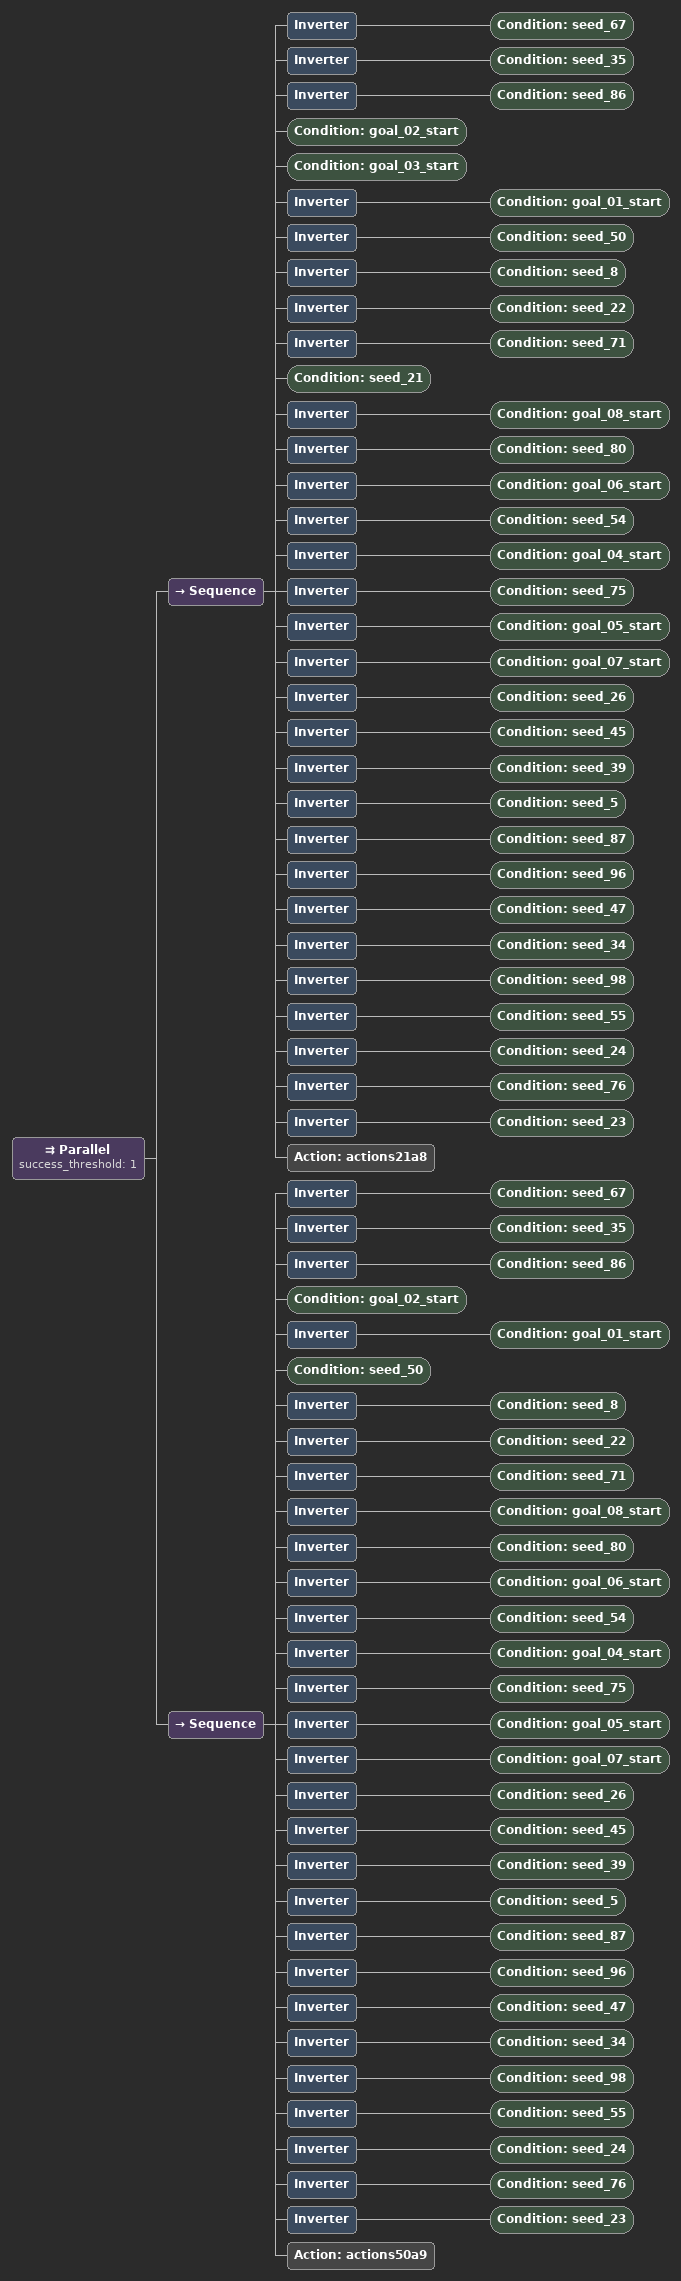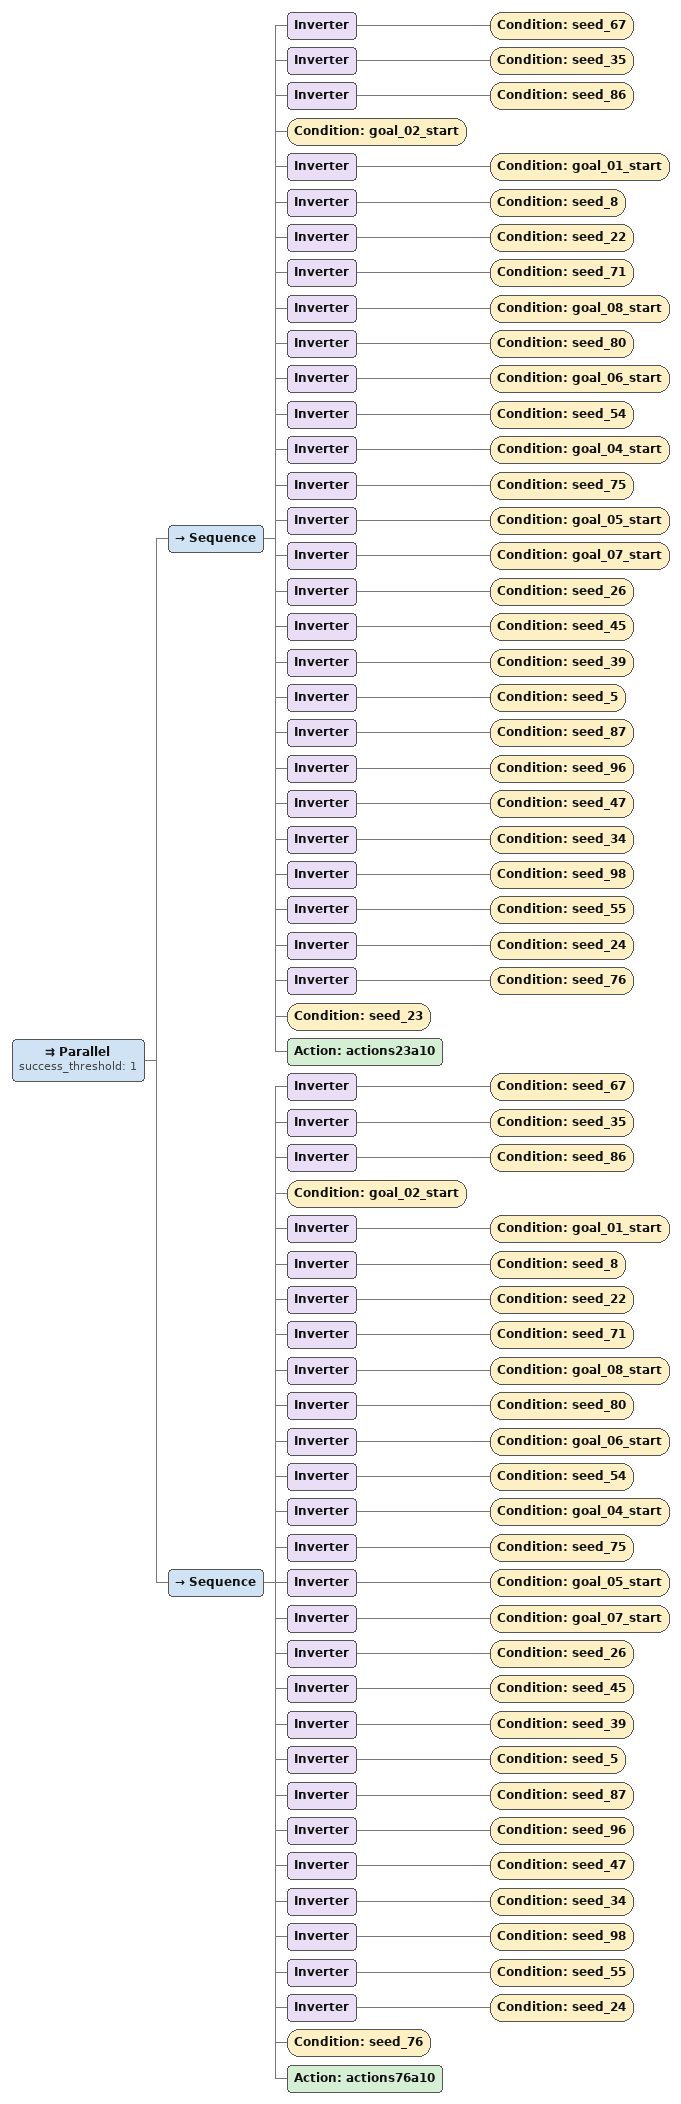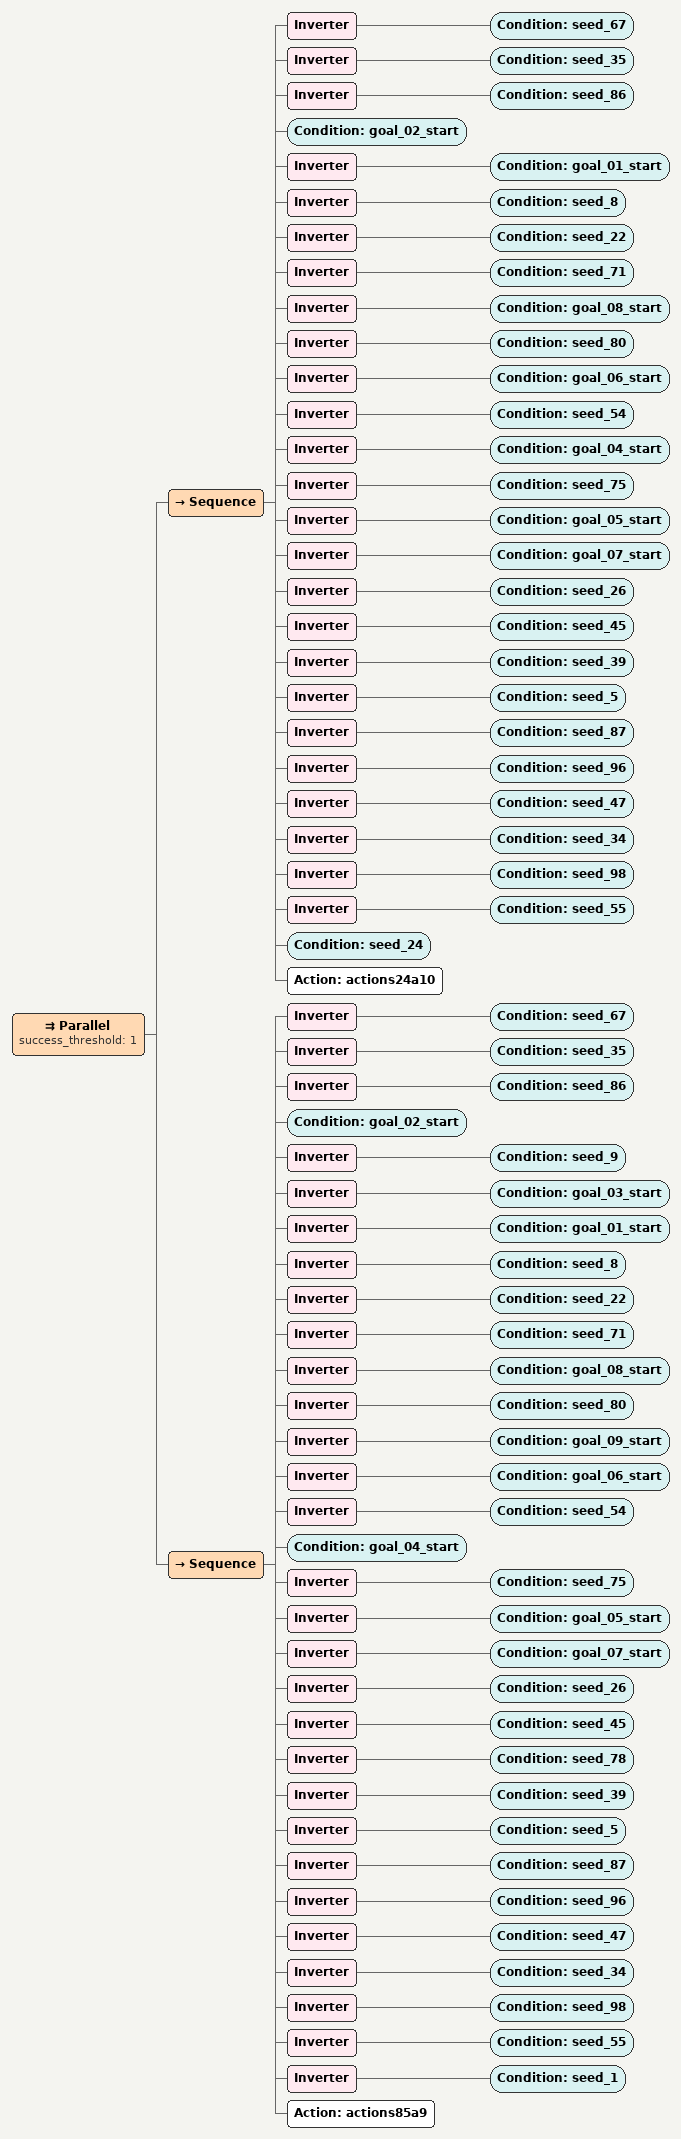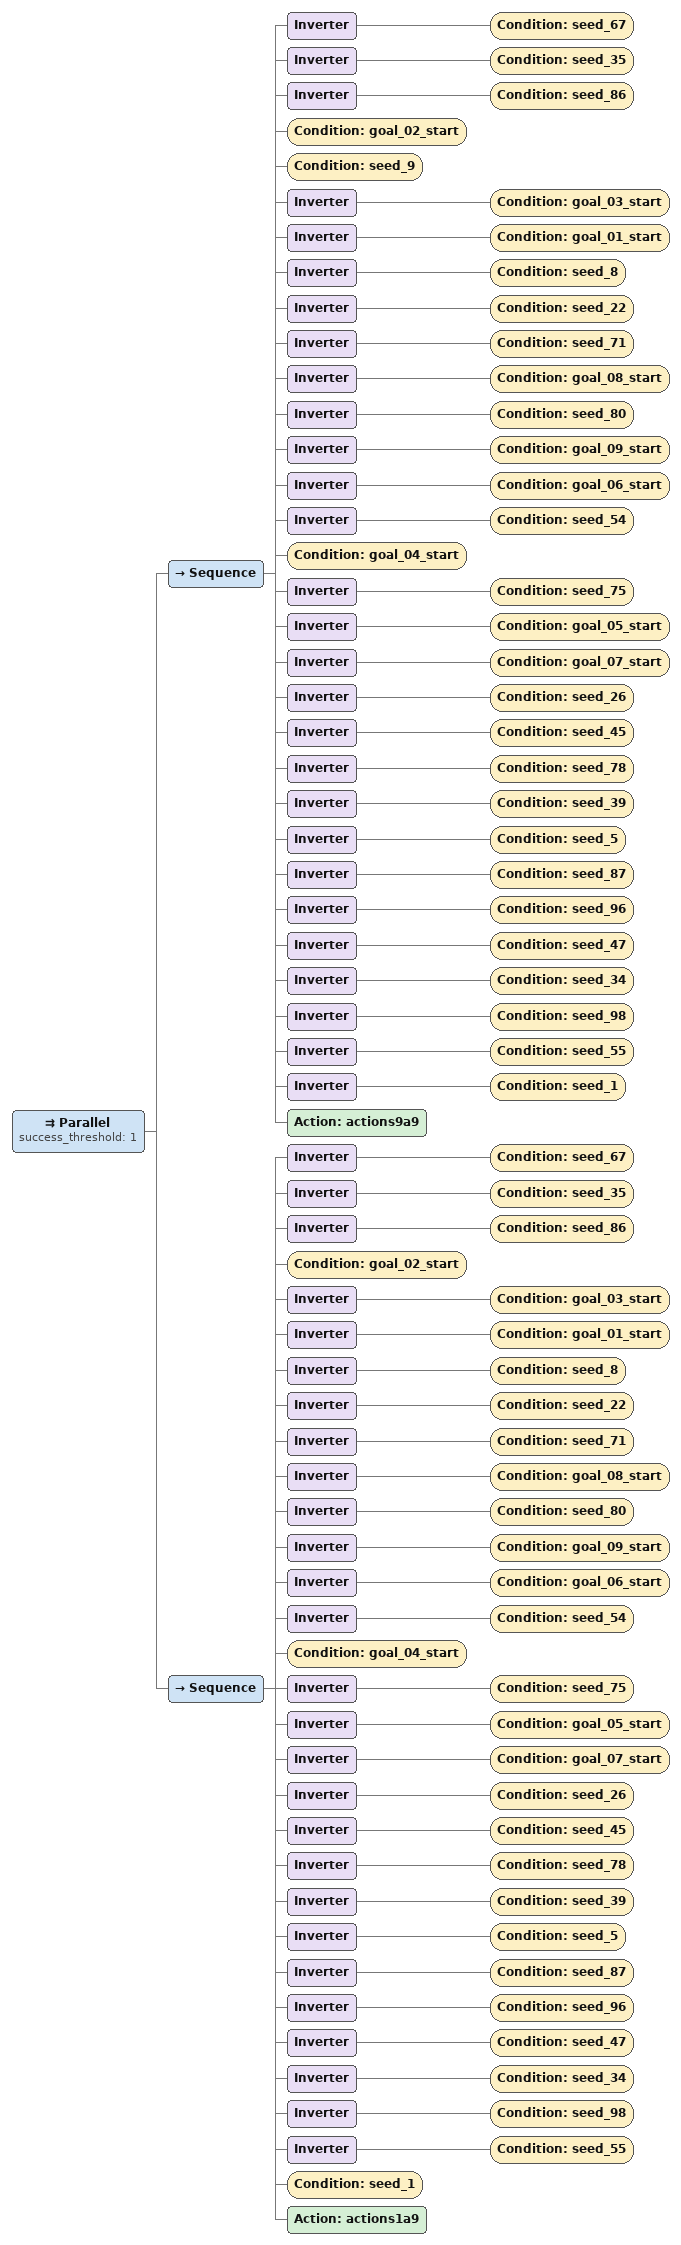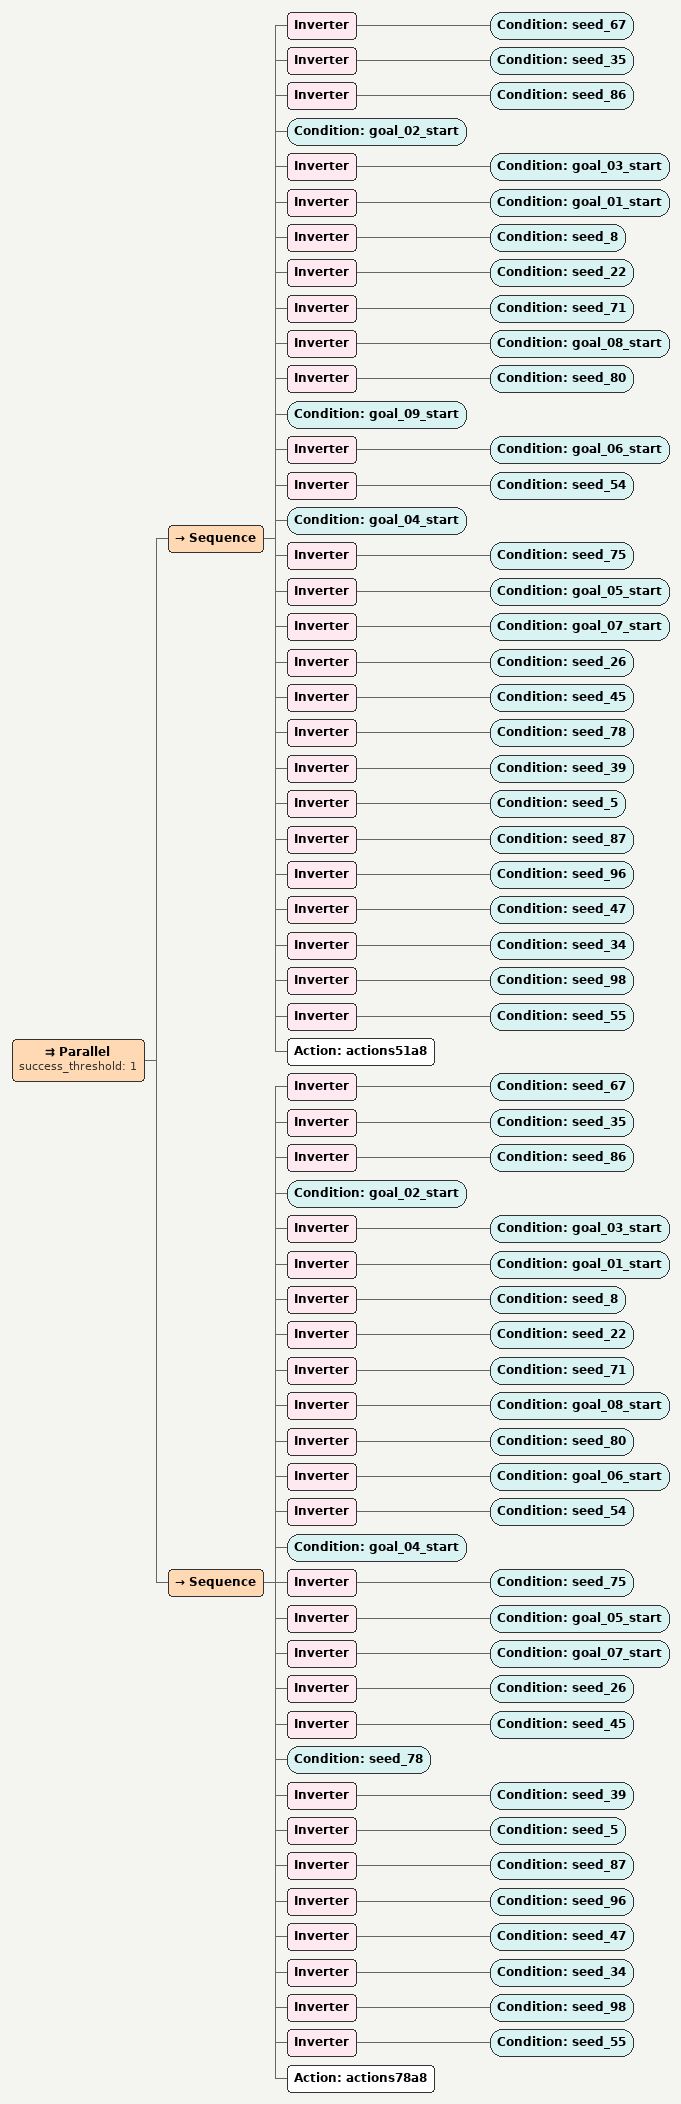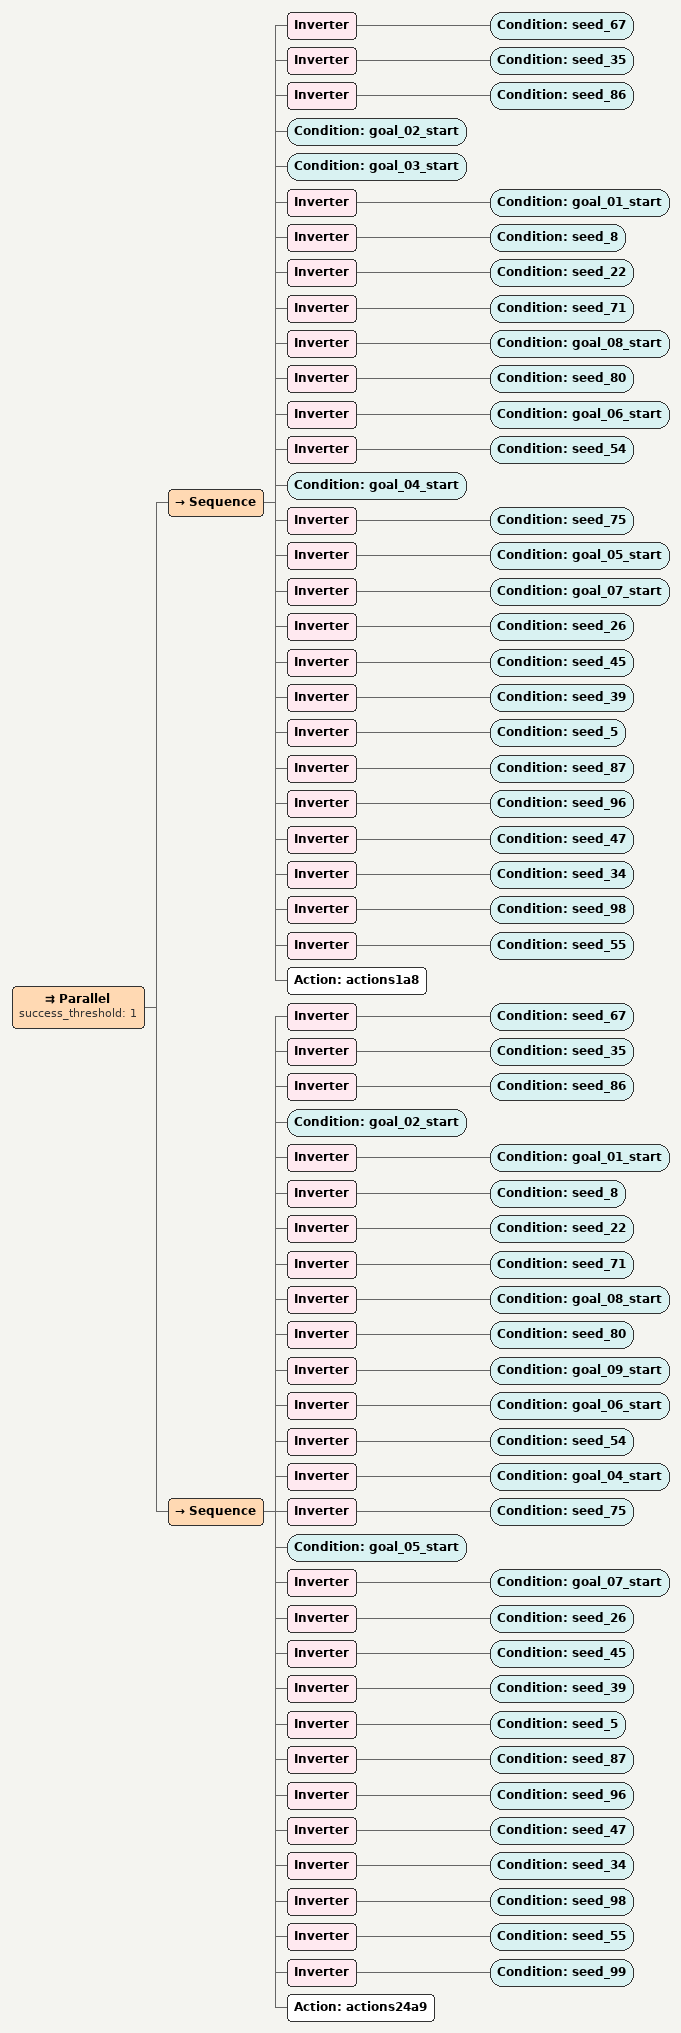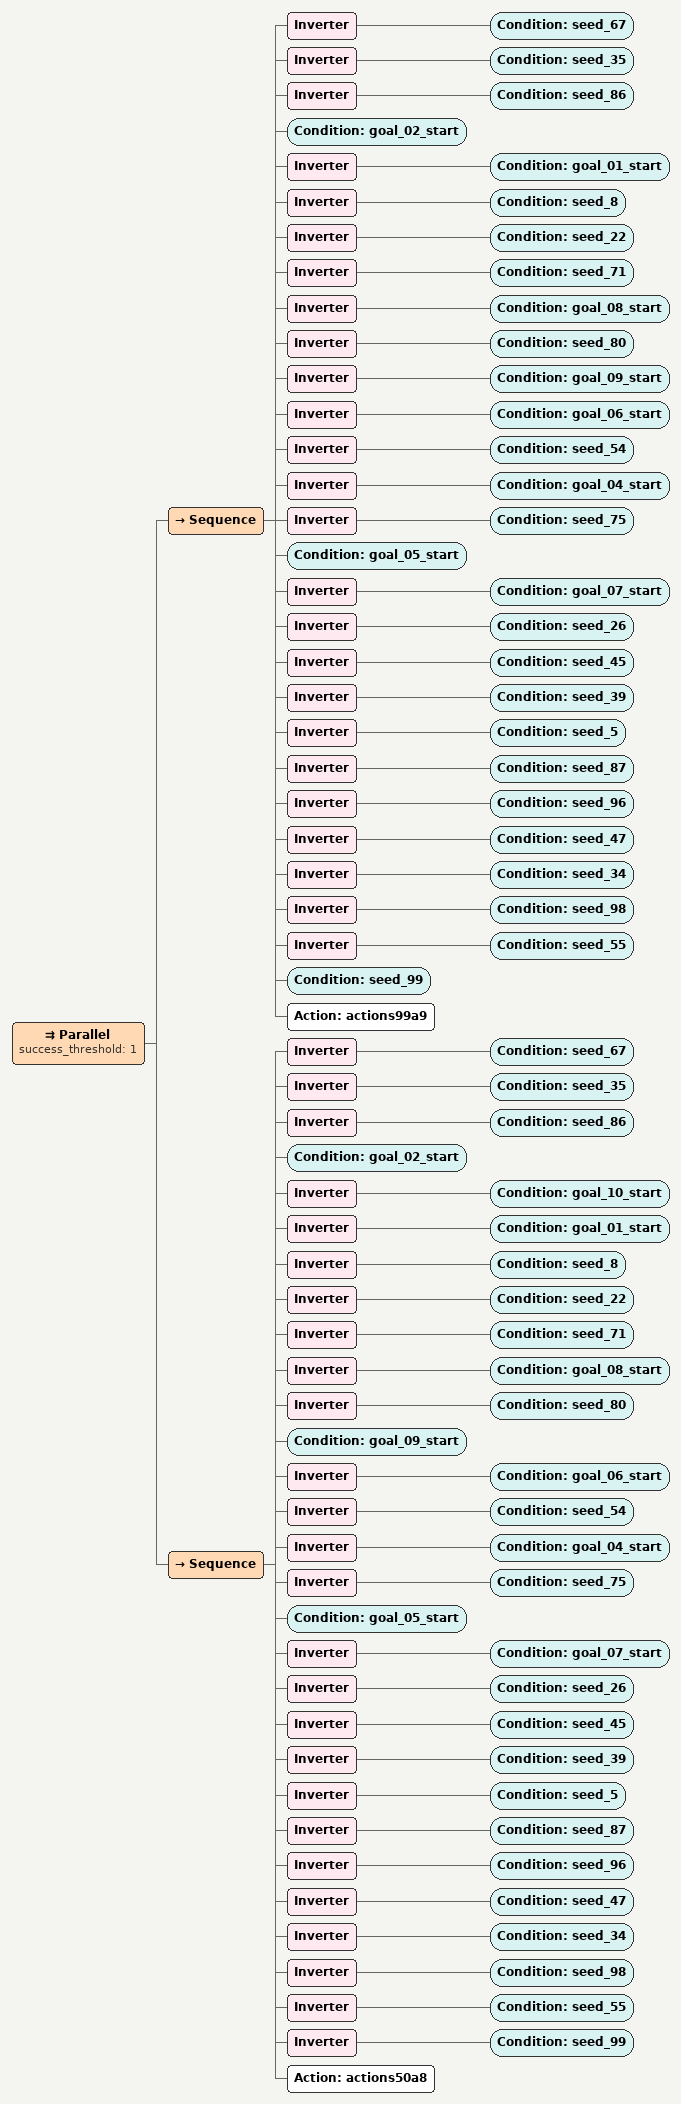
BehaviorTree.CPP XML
<Parallel success_threshold="1">
  <Sequence>
    <Inverter>
      <Condition ID="seed_67"/>
    </Inverter>
    <Inverter>
      <Condition ID="seed_35"/>
    </Inverter>
    <Inverter>
      <Condition ID="seed_86"/>
    </Inverter>
    <Condition ID="goal_02_start"/>
    <Condition ID="goal_03_start"/>
    <Inverter>
      <Condition ID="goal_01_start"/>
    </Inverter>
    <Inverter>
      <Condition ID="seed_50"/>
    </Inverter>
    <Inverter>
      <Condition ID="seed_8"/>
    </Inverter>
    <Inverter>
      <Condition ID="seed_22"/>
    </Inverter>
    <Inverter>
      <Condition ID="seed_71"/>
    </Inverter>
    <Condition ID="seed_21"/>
    <Inverter>
      <Condition ID="goal_08_start"/>
    </Inverter>
    <Inverter>
      <Condition ID="seed_80"/>
    </Inverter>
    <Inverter>
      <Condition ID="goal_06_start"/>
    </Inverter>
    <Inverter>
      <Condition ID="seed_54"/>
    </Inverter>
    <Inverter>
      <Condition ID="goal_04_start"/>
    </Inverter>
    <Inverter>
      <Condition ID="seed_75"/>
    </Inverter>
    <Inverter>
      <Condition ID="goal_05_start"/>
    </Inverter>
    <Inverter>
      <Condition ID="goal_07_start"/>
    </Inverter>
    <Inverter>
      <Condition ID="seed_26"/>
    </Inverter>
    <Inverter>
      <Condition ID="seed_45"/>
    </Inverter>
    <Inverter>
      <Condition ID="seed_39"/>
    </Inverter>
    <Inverter>
      <Condition ID="seed_5"/>
    </Inverter>
    <Inverter>
      <Condition ID="seed_87"/>
    </Inverter>
    <Inverter>
      <Condition ID="seed_96"/>
    </Inverter>
    <Inverter>
      <Condition ID="seed_47"/>
    </Inverter>
    <Inverter>
      <Condition ID="seed_34"/>
    </Inverter>
    <Inverter>
      <Condition ID="seed_98"/>
    </Inverter>
    <Inverter>
      <Condition ID="seed_55"/>
    </Inverter>
    <Inverter>
      <Condition ID="seed_24"/>
    </Inverter>
    <Inverter>
      <Condition ID="seed_76"/>
    </Inverter>
    <Inverter>
      <Condition ID="seed_23"/>
    </Inverter>
    <Action ID="actions21a8"/>
  </Sequence>
  <Sequence>
    <Inverter>
      <Condition ID="seed_67"/>
    </Inverter>
    <Inverter>
      <Condition ID="seed_35"/>
    </Inverter>
    <Inverter>
      <Condition ID="seed_86"/>
    </Inverter>
    <Condition ID="goal_02_start"/>
    <Inverter>
      <Condition ID="goal_01_start"/>
    </Inverter>
    <Condition ID="seed_50"/>
    <Inverter>
      <Condition ID="seed_8"/>
    </Inverter>
    <Inverter>
      <Condition ID="seed_22"/>
    </Inverter>
    <Inverter>
      <Condition ID="seed_71"/>
    </Inverter>
    <Inverter>
      <Condition ID="goal_08_start"/>
    </Inverter>
    <Inverter>
      <Condition ID="seed_80"/>
    </Inverter>
    <Inverter>
      <Condition ID="goal_06_start"/>
    </Inverter>
    <Inverter>
      <Condition ID="seed_54"/>
    </Inverter>
    <Inverter>
      <Condition ID="goal_04_start"/>
    </Inverter>
    <Inverter>
      <Condition ID="seed_75"/>
    </Inverter>
    <Inverter>
      <Condition ID="goal_05_start"/>
    </Inverter>
    <Inverter>
      <Condition ID="goal_07_start"/>
    </Inverter>
    <Inverter>
      <Condition ID="seed_26"/>
    </Inverter>
    <Inverter>
      <Condition ID="seed_45"/>
    </Inverter>
    <Inverter>
      <Condition ID="seed_39"/>
    </Inverter>
    <Inverter>
      <Condition ID="seed_5"/>
    </Inverter>
    <Inverter>
      <Condition ID="seed_87"/>
    </Inverter>
    <Inverter>
      <Condition ID="seed_96"/>
    </Inverter>
    <Inverter>
      <Condition ID="seed_47"/>
    </Inverter>
    <Inverter>
      <Condition ID="seed_34"/>
    </Inverter>
    <Inverter>
      <Condition ID="seed_98"/>
    </Inverter>
    <Inverter>
      <Condition ID="seed_55"/>
    </Inverter>
    <Inverter>
      <Condition ID="seed_24"/>
    </Inverter>
    <Inverter>
      <Condition ID="seed_76"/>
    </Inverter>
    <Inverter>
      <Condition ID="seed_23"/>
    </Inverter>
    <Action ID="actions50a9"/>
  </Sequence>
</Parallel>

<Parallel success_threshold="1">
  <Sequence>
    <Inverter>
      <Condition ID="seed_67"/>
    </Inverter>
    <Inverter>
      <Condition ID="seed_35"/>
    </Inverter>
    <Inverter>
      <Condition ID="seed_86"/>
    </Inverter>
    <Condition ID="goal_02_start"/>
    <Inverter>
      <Condition ID="goal_01_start"/>
    </Inverter>
    <Inverter>
      <Condition ID="seed_8"/>
    </Inverter>
    <Inverter>
      <Condition ID="seed_22"/>
    </Inverter>
    <Inverter>
      <Condition ID="seed_71"/>
    </Inverter>
    <Inverter>
      <Condition ID="goal_08_start"/>
    </Inverter>
    <Inverter>
      <Condition ID="seed_80"/>
    </Inverter>
    <Inverter>
      <Condition ID="goal_06_start"/>
    </Inverter>
    <Inverter>
      <Condition ID="seed_54"/>
    </Inverter>
    <Inverter>
      <Condition ID="goal_04_start"/>
    </Inverter>
    <Inverter>
      <Condition ID="seed_75"/>
    </Inverter>
    <Inverter>
      <Condition ID="goal_05_start"/>
    </Inverter>
    <Inverter>
      <Condition ID="goal_07_start"/>
    </Inverter>
    <Inverter>
      <Condition ID="seed_26"/>
    </Inverter>
    <Inverter>
      <Condition ID="seed_45"/>
    </Inverter>
    <Inverter>
      <Condition ID="seed_39"/>
    </Inverter>
    <Inverter>
      <Condition ID="seed_5"/>
    </Inverter>
    <Inverter>
      <Condition ID="seed_87"/>
    </Inverter>
    <Inverter>
      <Condition ID="seed_96"/>
    </Inverter>
    <Inverter>
      <Condition ID="seed_47"/>
    </Inverter>
    <Inverter>
      <Condition ID="seed_34"/>
    </Inverter>
    <Inverter>
      <Condition ID="seed_98"/>
    </Inverter>
    <Inverter>
      <Condition ID="seed_55"/>
    </Inverter>
    <Inverter>
      <Condition ID="seed_24"/>
    </Inverter>
    <Inverter>
      <Condition ID="seed_76"/>
    </Inverter>
    <Condition ID="seed_23"/>
    <Action ID="actions23a10"/>
  </Sequence>
  <Sequence>
    <Inverter>
      <Condition ID="seed_67"/>
    </Inverter>
    <Inverter>
      <Condition ID="seed_35"/>
    </Inverter>
    <Inverter>
      <Condition ID="seed_86"/>
    </Inverter>
    <Condition ID="goal_02_start"/>
    <Inverter>
      <Condition ID="goal_01_start"/>
    </Inverter>
    <Inverter>
      <Condition ID="seed_8"/>
    </Inverter>
    <Inverter>
      <Condition ID="seed_22"/>
    </Inverter>
    <Inverter>
      <Condition ID="seed_71"/>
    </Inverter>
    <Inverter>
      <Condition ID="goal_08_start"/>
    </Inverter>
    <Inverter>
      <Condition ID="seed_80"/>
    </Inverter>
    <Inverter>
      <Condition ID="goal_06_start"/>
    </Inverter>
    <Inverter>
      <Condition ID="seed_54"/>
    </Inverter>
    <Inverter>
      <Condition ID="goal_04_start"/>
    </Inverter>
    <Inverter>
      <Condition ID="seed_75"/>
    </Inverter>
    <Inverter>
      <Condition ID="goal_05_start"/>
    </Inverter>
    <Inverter>
      <Condition ID="goal_07_start"/>
    </Inverter>
    <Inverter>
      <Condition ID="seed_26"/>
    </Inverter>
    <Inverter>
      <Condition ID="seed_45"/>
    </Inverter>
    <Inverter>
      <Condition ID="seed_39"/>
    </Inverter>
    <Inverter>
      <Condition ID="seed_5"/>
    </Inverter>
    <Inverter>
      <Condition ID="seed_87"/>
    </Inverter>
    <Inverter>
      <Condition ID="seed_96"/>
    </Inverter>
    <Inverter>
      <Condition ID="seed_47"/>
    </Inverter>
    <Inverter>
      <Condition ID="seed_34"/>
    </Inverter>
    <Inverter>
      <Condition ID="seed_98"/>
    </Inverter>
    <Inverter>
      <Condition ID="seed_55"/>
    </Inverter>
    <Inverter>
      <Condition ID="seed_24"/>
    </Inverter>
    <Condition ID="seed_76"/>
    <Action ID="actions76a10"/>
  </Sequence>
</Parallel>

<Parallel success_threshold="1">
  <Sequence>
    <Inverter>
      <Condition ID="seed_67"/>
    </Inverter>
    <Inverter>
      <Condition ID="seed_35"/>
    </Inverter>
    <Inverter>
      <Condition ID="seed_86"/>
    </Inverter>
    <Condition ID="goal_02_start"/>
    <Inverter>
      <Condition ID="goal_01_start"/>
    </Inverter>
    <Inverter>
      <Condition ID="seed_8"/>
    </Inverter>
    <Inverter>
      <Condition ID="seed_22"/>
    </Inverter>
    <Inverter>
      <Condition ID="seed_71"/>
    </Inverter>
    <Inverter>
      <Condition ID="goal_08_start"/>
    </Inverter>
    <Inverter>
      <Condition ID="seed_80"/>
    </Inverter>
    <Inverter>
      <Condition ID="goal_06_start"/>
    </Inverter>
    <Inverter>
      <Condition ID="seed_54"/>
    </Inverter>
    <Inverter>
      <Condition ID="goal_04_start"/>
    </Inverter>
    <Inverter>
      <Condition ID="seed_75"/>
    </Inverter>
    <Inverter>
      <Condition ID="goal_05_start"/>
    </Inverter>
    <Inverter>
      <Condition ID="goal_07_start"/>
    </Inverter>
    <Inverter>
      <Condition ID="seed_26"/>
    </Inverter>
    <Inverter>
      <Condition ID="seed_45"/>
    </Inverter>
    <Inverter>
      <Condition ID="seed_39"/>
    </Inverter>
    <Inverter>
      <Condition ID="seed_5"/>
    </Inverter>
    <Inverter>
      <Condition ID="seed_87"/>
    </Inverter>
    <Inverter>
      <Condition ID="seed_96"/>
    </Inverter>
    <Inverter>
      <Condition ID="seed_47"/>
    </Inverter>
    <Inverter>
      <Condition ID="seed_34"/>
    </Inverter>
    <Inverter>
      <Condition ID="seed_98"/>
    </Inverter>
    <Inverter>
      <Condition ID="seed_55"/>
    </Inverter>
    <Condition ID="seed_24"/>
    <Action ID="actions24a10"/>
  </Sequence>
  <Sequence>
    <Inverter>
      <Condition ID="seed_67"/>
    </Inverter>
    <Inverter>
      <Condition ID="seed_35"/>
    </Inverter>
    <Inverter>
      <Condition ID="seed_86"/>
    </Inverter>
    <Condition ID="goal_02_start"/>
    <Inverter>
      <Condition ID="seed_9"/>
    </Inverter>
    <Inverter>
      <Condition ID="goal_03_start"/>
    </Inverter>
    <Inverter>
      <Condition ID="goal_01_start"/>
    </Inverter>
    <Inverter>
      <Condition ID="seed_8"/>
    </Inverter>
    <Inverter>
      <Condition ID="seed_22"/>
    </Inverter>
    <Inverter>
      <Condition ID="seed_71"/>
    </Inverter>
    <Inverter>
      <Condition ID="goal_08_start"/>
    </Inverter>
    <Inverter>
      <Condition ID="seed_80"/>
    </Inverter>
    <Inverter>
      <Condition ID="goal_09_start"/>
    </Inverter>
    <Inverter>
      <Condition ID="goal_06_start"/>
    </Inverter>
    <Inverter>
      <Condition ID="seed_54"/>
    </Inverter>
    <Condition ID="goal_04_start"/>
    <Inverter>
      <Condition ID="seed_75"/>
    </Inverter>
    <Inverter>
      <Condition ID="goal_05_start"/>
    </Inverter>
    <Inverter>
      <Condition ID="goal_07_start"/>
    </Inverter>
    <Inverter>
      <Condition ID="seed_26"/>
    </Inverter>
    <Inverter>
      <Condition ID="seed_45"/>
    </Inverter>
    <Inverter>
      <Condition ID="seed_78"/>
    </Inverter>
    <Inverter>
      <Condition ID="seed_39"/>
    </Inverter>
    <Inverter>
      <Condition ID="seed_5"/>
    </Inverter>
    <Inverter>
      <Condition ID="seed_87"/>
    </Inverter>
    <Inverter>
      <Condition ID="seed_96"/>
    </Inverter>
    <Inverter>
      <Condition ID="seed_47"/>
    </Inverter>
    <Inverter>
      <Condition ID="seed_34"/>
    </Inverter>
    <Inverter>
      <Condition ID="seed_98"/>
    </Inverter>
    <Inverter>
      <Condition ID="seed_55"/>
    </Inverter>
    <Inverter>
      <Condition ID="seed_1"/>
    </Inverter>
    <Action ID="actions85a9"/>
  </Sequence>
</Parallel>

<Parallel success_threshold="1">
  <Sequence>
    <Inverter>
      <Condition ID="seed_67"/>
    </Inverter>
    <Inverter>
      <Condition ID="seed_35"/>
    </Inverter>
    <Inverter>
      <Condition ID="seed_86"/>
    </Inverter>
    <Condition ID="goal_02_start"/>
    <Condition ID="seed_9"/>
    <Inverter>
      <Condition ID="goal_03_start"/>
    </Inverter>
    <Inverter>
      <Condition ID="goal_01_start"/>
    </Inverter>
    <Inverter>
      <Condition ID="seed_8"/>
    </Inverter>
    <Inverter>
      <Condition ID="seed_22"/>
    </Inverter>
    <Inverter>
      <Condition ID="seed_71"/>
    </Inverter>
    <Inverter>
      <Condition ID="goal_08_start"/>
    </Inverter>
    <Inverter>
      <Condition ID="seed_80"/>
    </Inverter>
    <Inverter>
      <Condition ID="goal_09_start"/>
    </Inverter>
    <Inverter>
      <Condition ID="goal_06_start"/>
    </Inverter>
    <Inverter>
      <Condition ID="seed_54"/>
    </Inverter>
    <Condition ID="goal_04_start"/>
    <Inverter>
      <Condition ID="seed_75"/>
    </Inverter>
    <Inverter>
      <Condition ID="goal_05_start"/>
    </Inverter>
    <Inverter>
      <Condition ID="goal_07_start"/>
    </Inverter>
    <Inverter>
      <Condition ID="seed_26"/>
    </Inverter>
    <Inverter>
      <Condition ID="seed_45"/>
    </Inverter>
    <Inverter>
      <Condition ID="seed_78"/>
    </Inverter>
    <Inverter>
      <Condition ID="seed_39"/>
    </Inverter>
    <Inverter>
      <Condition ID="seed_5"/>
    </Inverter>
    <Inverter>
      <Condition ID="seed_87"/>
    </Inverter>
    <Inverter>
      <Condition ID="seed_96"/>
    </Inverter>
    <Inverter>
      <Condition ID="seed_47"/>
    </Inverter>
    <Inverter>
      <Condition ID="seed_34"/>
    </Inverter>
    <Inverter>
      <Condition ID="seed_98"/>
    </Inverter>
    <Inverter>
      <Condition ID="seed_55"/>
    </Inverter>
    <Inverter>
      <Condition ID="seed_1"/>
    </Inverter>
    <Action ID="actions9a9"/>
  </Sequence>
  <Sequence>
    <Inverter>
      <Condition ID="seed_67"/>
    </Inverter>
    <Inverter>
      <Condition ID="seed_35"/>
    </Inverter>
    <Inverter>
      <Condition ID="seed_86"/>
    </Inverter>
    <Condition ID="goal_02_start"/>
    <Inverter>
      <Condition ID="goal_03_start"/>
    </Inverter>
    <Inverter>
      <Condition ID="goal_01_start"/>
    </Inverter>
    <Inverter>
      <Condition ID="seed_8"/>
    </Inverter>
    <Inverter>
      <Condition ID="seed_22"/>
    </Inverter>
    <Inverter>
      <Condition ID="seed_71"/>
    </Inverter>
    <Inverter>
      <Condition ID="goal_08_start"/>
    </Inverter>
    <Inverter>
      <Condition ID="seed_80"/>
    </Inverter>
    <Inverter>
      <Condition ID="goal_09_start"/>
    </Inverter>
    <Inverter>
      <Condition ID="goal_06_start"/>
    </Inverter>
    <Inverter>
      <Condition ID="seed_54"/>
    </Inverter>
    <Condition ID="goal_04_start"/>
    <Inverter>
      <Condition ID="seed_75"/>
    </Inverter>
    <Inverter>
      <Condition ID="goal_05_start"/>
    </Inverter>
    <Inverter>
      <Condition ID="goal_07_start"/>
    </Inverter>
    <Inverter>
      <Condition ID="seed_26"/>
    </Inverter>
    <Inverter>
      <Condition ID="seed_45"/>
    </Inverter>
    <Inverter>
      <Condition ID="seed_78"/>
    </Inverter>
    <Inverter>
      <Condition ID="seed_39"/>
    </Inverter>
    <Inverter>
      <Condition ID="seed_5"/>
    </Inverter>
    <Inverter>
      <Condition ID="seed_87"/>
    </Inverter>
    <Inverter>
      <Condition ID="seed_96"/>
    </Inverter>
    <Inverter>
      <Condition ID="seed_47"/>
    </Inverter>
    <Inverter>
      <Condition ID="seed_34"/>
    </Inverter>
    <Inverter>
      <Condition ID="seed_98"/>
    </Inverter>
    <Inverter>
      <Condition ID="seed_55"/>
    </Inverter>
    <Condition ID="seed_1"/>
    <Action ID="actions1a9"/>
  </Sequence>
</Parallel>

<Parallel success_threshold="1">
  <Sequence>
    <Inverter>
      <Condition ID="seed_67"/>
    </Inverter>
    <Inverter>
      <Condition ID="seed_35"/>
    </Inverter>
    <Inverter>
      <Condition ID="seed_86"/>
    </Inverter>
    <Condition ID="goal_02_start"/>
    <Inverter>
      <Condition ID="goal_03_start"/>
    </Inverter>
    <Inverter>
      <Condition ID="goal_01_start"/>
    </Inverter>
    <Inverter>
      <Condition ID="seed_8"/>
    </Inverter>
    <Inverter>
      <Condition ID="seed_22"/>
    </Inverter>
    <Inverter>
      <Condition ID="seed_71"/>
    </Inverter>
    <Inverter>
      <Condition ID="goal_08_start"/>
    </Inverter>
    <Inverter>
      <Condition ID="seed_80"/>
    </Inverter>
    <Condition ID="goal_09_start"/>
    <Inverter>
      <Condition ID="goal_06_start"/>
    </Inverter>
    <Inverter>
      <Condition ID="seed_54"/>
    </Inverter>
    <Condition ID="goal_04_start"/>
    <Inverter>
      <Condition ID="seed_75"/>
    </Inverter>
    <Inverter>
      <Condition ID="goal_05_start"/>
    </Inverter>
    <Inverter>
      <Condition ID="goal_07_start"/>
    </Inverter>
    <Inverter>
      <Condition ID="seed_26"/>
    </Inverter>
    <Inverter>
      <Condition ID="seed_45"/>
    </Inverter>
    <Inverter>
      <Condition ID="seed_78"/>
    </Inverter>
    <Inverter>
      <Condition ID="seed_39"/>
    </Inverter>
    <Inverter>
      <Condition ID="seed_5"/>
    </Inverter>
    <Inverter>
      <Condition ID="seed_87"/>
    </Inverter>
    <Inverter>
      <Condition ID="seed_96"/>
    </Inverter>
    <Inverter>
      <Condition ID="seed_47"/>
    </Inverter>
    <Inverter>
      <Condition ID="seed_34"/>
    </Inverter>
    <Inverter>
      <Condition ID="seed_98"/>
    </Inverter>
    <Inverter>
      <Condition ID="seed_55"/>
    </Inverter>
    <Action ID="actions51a8"/>
  </Sequence>
  <Sequence>
    <Inverter>
      <Condition ID="seed_67"/>
    </Inverter>
    <Inverter>
      <Condition ID="seed_35"/>
    </Inverter>
    <Inverter>
      <Condition ID="seed_86"/>
    </Inverter>
    <Condition ID="goal_02_start"/>
    <Inverter>
      <Condition ID="goal_03_start"/>
    </Inverter>
    <Inverter>
      <Condition ID="goal_01_start"/>
    </Inverter>
    <Inverter>
      <Condition ID="seed_8"/>
    </Inverter>
    <Inverter>
      <Condition ID="seed_22"/>
    </Inverter>
    <Inverter>
      <Condition ID="seed_71"/>
    </Inverter>
    <Inverter>
      <Condition ID="goal_08_start"/>
    </Inverter>
    <Inverter>
      <Condition ID="seed_80"/>
    </Inverter>
    <Inverter>
      <Condition ID="goal_06_start"/>
    </Inverter>
    <Inverter>
      <Condition ID="seed_54"/>
    </Inverter>
    <Condition ID="goal_04_start"/>
    <Inverter>
      <Condition ID="seed_75"/>
    </Inverter>
    <Inverter>
      <Condition ID="goal_05_start"/>
    </Inverter>
    <Inverter>
      <Condition ID="goal_07_start"/>
    </Inverter>
    <Inverter>
      <Condition ID="seed_26"/>
    </Inverter>
    <Inverter>
      <Condition ID="seed_45"/>
    </Inverter>
    <Condition ID="seed_78"/>
    <Inverter>
      <Condition ID="seed_39"/>
    </Inverter>
    <Inverter>
      <Condition ID="seed_5"/>
    </Inverter>
    <Inverter>
      <Condition ID="seed_87"/>
    </Inverter>
    <Inverter>
      <Condition ID="seed_96"/>
    </Inverter>
    <Inverter>
      <Condition ID="seed_47"/>
    </Inverter>
    <Inverter>
      <Condition ID="seed_34"/>
    </Inverter>
    <Inverter>
      <Condition ID="seed_98"/>
    </Inverter>
    <Inverter>
      <Condition ID="seed_55"/>
    </Inverter>
    <Action ID="actions78a8"/>
  </Sequence>
</Parallel>

<Parallel success_threshold="1">
  <Sequence>
    <Inverter>
      <Condition ID="seed_67"/>
    </Inverter>
    <Inverter>
      <Condition ID="seed_35"/>
    </Inverter>
    <Inverter>
      <Condition ID="seed_86"/>
    </Inverter>
    <Condition ID="goal_02_start"/>
    <Condition ID="goal_03_start"/>
    <Inverter>
      <Condition ID="goal_01_start"/>
    </Inverter>
    <Inverter>
      <Condition ID="seed_8"/>
    </Inverter>
    <Inverter>
      <Condition ID="seed_22"/>
    </Inverter>
    <Inverter>
      <Condition ID="seed_71"/>
    </Inverter>
    <Inverter>
      <Condition ID="goal_08_start"/>
    </Inverter>
    <Inverter>
      <Condition ID="seed_80"/>
    </Inverter>
    <Inverter>
      <Condition ID="goal_06_start"/>
    </Inverter>
    <Inverter>
      <Condition ID="seed_54"/>
    </Inverter>
    <Condition ID="goal_04_start"/>
    <Inverter>
      <Condition ID="seed_75"/>
    </Inverter>
    <Inverter>
      <Condition ID="goal_05_start"/>
    </Inverter>
    <Inverter>
      <Condition ID="goal_07_start"/>
    </Inverter>
    <Inverter>
      <Condition ID="seed_26"/>
    </Inverter>
    <Inverter>
      <Condition ID="seed_45"/>
    </Inverter>
    <Inverter>
      <Condition ID="seed_39"/>
    </Inverter>
    <Inverter>
      <Condition ID="seed_5"/>
    </Inverter>
    <Inverter>
      <Condition ID="seed_87"/>
    </Inverter>
    <Inverter>
      <Condition ID="seed_96"/>
    </Inverter>
    <Inverter>
      <Condition ID="seed_47"/>
    </Inverter>
    <Inverter>
      <Condition ID="seed_34"/>
    </Inverter>
    <Inverter>
      <Condition ID="seed_98"/>
    </Inverter>
    <Inverter>
      <Condition ID="seed_55"/>
    </Inverter>
    <Action ID="actions1a8"/>
  </Sequence>
  <Sequence>
    <Inverter>
      <Condition ID="seed_67"/>
    </Inverter>
    <Inverter>
      <Condition ID="seed_35"/>
    </Inverter>
    <Inverter>
      <Condition ID="seed_86"/>
    </Inverter>
    <Condition ID="goal_02_start"/>
    <Inverter>
      <Condition ID="goal_01_start"/>
    </Inverter>
    <Inverter>
      <Condition ID="seed_8"/>
    </Inverter>
    <Inverter>
      <Condition ID="seed_22"/>
    </Inverter>
    <Inverter>
      <Condition ID="seed_71"/>
    </Inverter>
    <Inverter>
      <Condition ID="goal_08_start"/>
    </Inverter>
    <Inverter>
      <Condition ID="seed_80"/>
    </Inverter>
    <Inverter>
      <Condition ID="goal_09_start"/>
    </Inverter>
    <Inverter>
      <Condition ID="goal_06_start"/>
    </Inverter>
    <Inverter>
      <Condition ID="seed_54"/>
    </Inverter>
    <Inverter>
      <Condition ID="goal_04_start"/>
    </Inverter>
    <Inverter>
      <Condition ID="seed_75"/>
    </Inverter>
    <Condition ID="goal_05_start"/>
    <Inverter>
      <Condition ID="goal_07_start"/>
    </Inverter>
    <Inverter>
      <Condition ID="seed_26"/>
    </Inverter>
    <Inverter>
      <Condition ID="seed_45"/>
    </Inverter>
    <Inverter>
      <Condition ID="seed_39"/>
    </Inverter>
    <Inverter>
      <Condition ID="seed_5"/>
    </Inverter>
    <Inverter>
      <Condition ID="seed_87"/>
    </Inverter>
    <Inverter>
      <Condition ID="seed_96"/>
    </Inverter>
    <Inverter>
      <Condition ID="seed_47"/>
    </Inverter>
    <Inverter>
      <Condition ID="seed_34"/>
    </Inverter>
    <Inverter>
      <Condition ID="seed_98"/>
    </Inverter>
    <Inverter>
      <Condition ID="seed_55"/>
    </Inverter>
    <Inverter>
      <Condition ID="seed_99"/>
    </Inverter>
    <Action ID="actions24a9"/>
  </Sequence>
</Parallel>

<Parallel success_threshold="1">
  <Sequence>
    <Inverter>
      <Condition ID="seed_67"/>
    </Inverter>
    <Inverter>
      <Condition ID="seed_35"/>
    </Inverter>
    <Inverter>
      <Condition ID="seed_86"/>
    </Inverter>
    <Condition ID="goal_02_start"/>
    <Inverter>
      <Condition ID="goal_01_start"/>
    </Inverter>
    <Inverter>
      <Condition ID="seed_8"/>
    </Inverter>
    <Inverter>
      <Condition ID="seed_22"/>
    </Inverter>
    <Inverter>
      <Condition ID="seed_71"/>
    </Inverter>
    <Inverter>
      <Condition ID="goal_08_start"/>
    </Inverter>
    <Inverter>
      <Condition ID="seed_80"/>
    </Inverter>
    <Inverter>
      <Condition ID="goal_09_start"/>
    </Inverter>
    <Inverter>
      <Condition ID="goal_06_start"/>
    </Inverter>
    <Inverter>
      <Condition ID="seed_54"/>
    </Inverter>
    <Inverter>
      <Condition ID="goal_04_start"/>
    </Inverter>
    <Inverter>
      <Condition ID="seed_75"/>
    </Inverter>
    <Condition ID="goal_05_start"/>
    <Inverter>
      <Condition ID="goal_07_start"/>
    </Inverter>
    <Inverter>
      <Condition ID="seed_26"/>
    </Inverter>
    <Inverter>
      <Condition ID="seed_45"/>
    </Inverter>
    <Inverter>
      <Condition ID="seed_39"/>
    </Inverter>
    <Inverter>
      <Condition ID="seed_5"/>
    </Inverter>
    <Inverter>
      <Condition ID="seed_87"/>
    </Inverter>
    <Inverter>
      <Condition ID="seed_96"/>
    </Inverter>
    <Inverter>
      <Condition ID="seed_47"/>
    </Inverter>
    <Inverter>
      <Condition ID="seed_34"/>
    </Inverter>
    <Inverter>
      <Condition ID="seed_98"/>
    </Inverter>
    <Inverter>
      <Condition ID="seed_55"/>
    </Inverter>
    <Condition ID="seed_99"/>
    <Action ID="actions99a9"/>
  </Sequence>
  <Sequence>
    <Inverter>
      <Condition ID="seed_67"/>
    </Inverter>
    <Inverter>
      <Condition ID="seed_35"/>
    </Inverter>
    <Inverter>
      <Condition ID="seed_86"/>
    </Inverter>
    <Condition ID="goal_02_start"/>
    <Inverter>
      <Condition ID="goal_10_start"/>
    </Inverter>
    <Inverter>
      <Condition ID="goal_01_start"/>
    </Inverter>
    <Inverter>
      <Condition ID="seed_8"/>
    </Inverter>
    <Inverter>
      <Condition ID="seed_22"/>
    </Inverter>
    <Inverter>
      <Condition ID="seed_71"/>
    </Inverter>
    <Inverter>
      <Condition ID="goal_08_start"/>
    </Inverter>
    <Inverter>
      <Condition ID="seed_80"/>
    </Inverter>
    <Condition ID="goal_09_start"/>
    <Inverter>
      <Condition ID="goal_06_start"/>
    </Inverter>
    <Inverter>
      <Condition ID="seed_54"/>
    </Inverter>
    <Inverter>
      <Condition ID="goal_04_start"/>
    </Inverter>
    <Inverter>
      <Condition ID="seed_75"/>
    </Inverter>
    <Condition ID="goal_05_start"/>
    <Inverter>
      <Condition ID="goal_07_start"/>
    </Inverter>
    <Inverter>
      <Condition ID="seed_26"/>
    </Inverter>
    <Inverter>
      <Condition ID="seed_45"/>
    </Inverter>
    <Inverter>
      <Condition ID="seed_39"/>
    </Inverter>
    <Inverter>
      <Condition ID="seed_5"/>
    </Inverter>
    <Inverter>
      <Condition ID="seed_87"/>
    </Inverter>
    <Inverter>
      <Condition ID="seed_96"/>
    </Inverter>
    <Inverter>
      <Condition ID="seed_47"/>
    </Inverter>
    <Inverter>
      <Condition ID="seed_34"/>
    </Inverter>
    <Inverter>
      <Condition ID="seed_98"/>
    </Inverter>
    <Inverter>
      <Condition ID="seed_55"/>
    </Inverter>
    <Inverter>
      <Condition ID="seed_99"/>
    </Inverter>
    <Action ID="actions50a8"/>
  </Sequence>
</Parallel>
